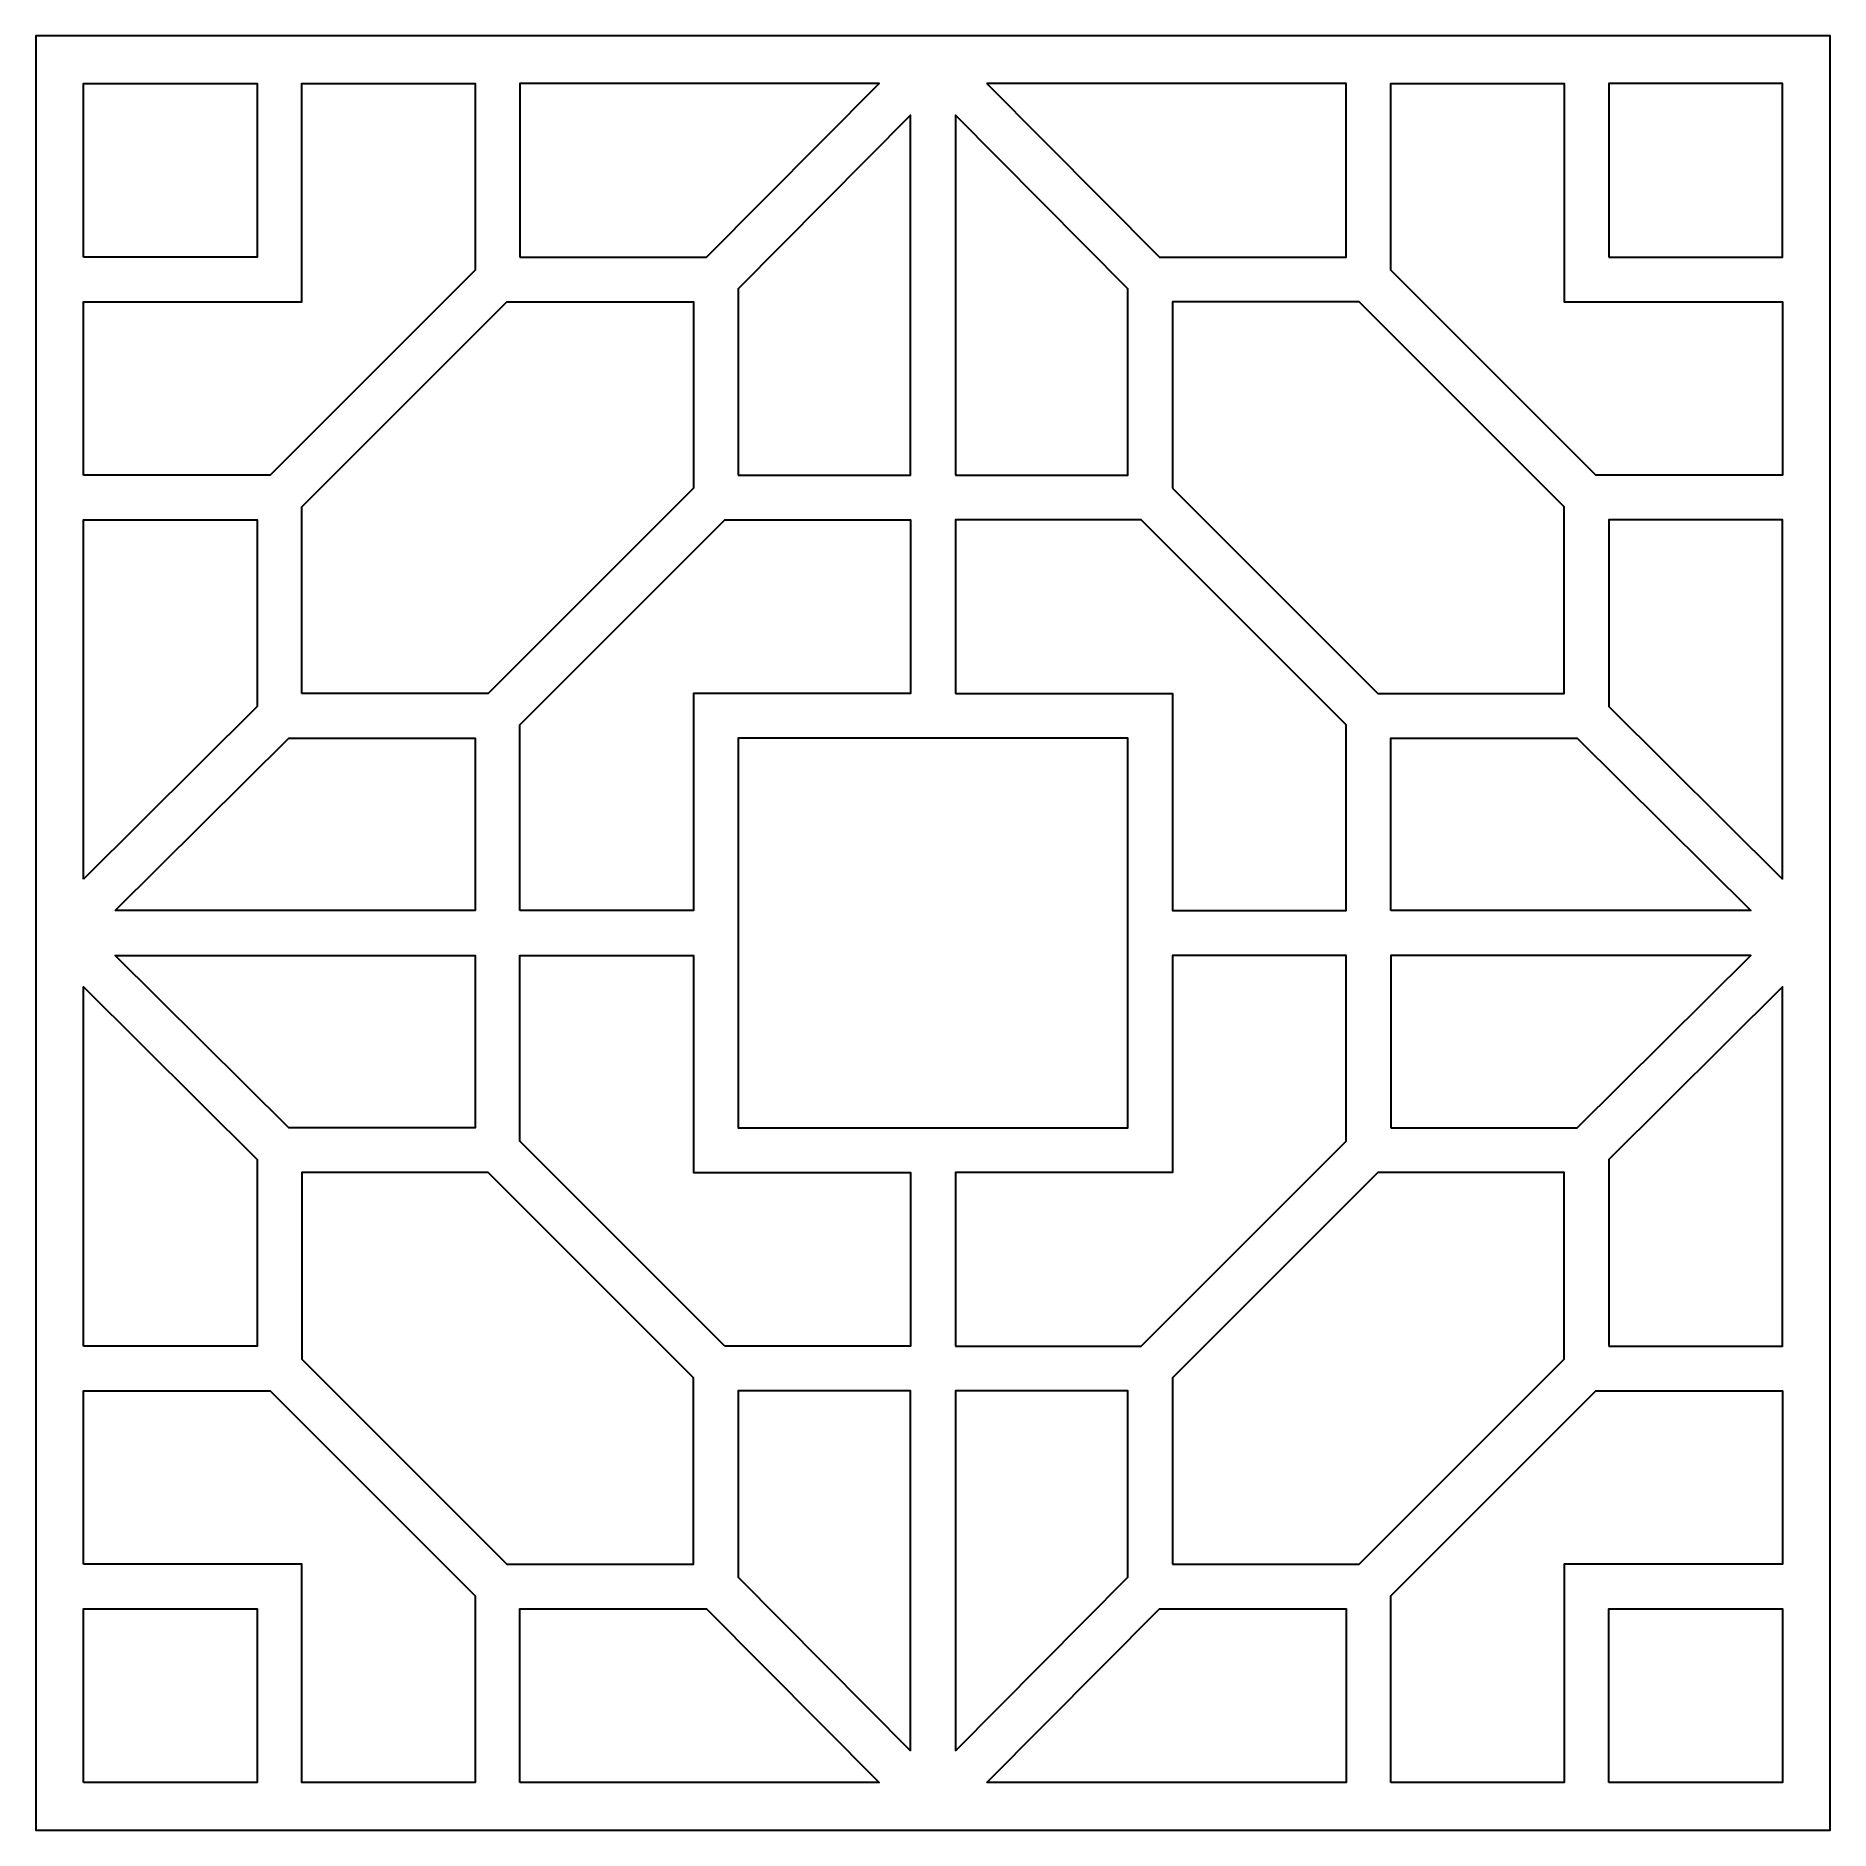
# Model space of a CAD drawing. Header units: centimetres. Extents: x 8.81 to 14.97, y -3.65 to 2.51.
import ezdxf

# ---------------------------------------------------------------- set-up
doc = ezdxf.new("R2010")
doc.units = ezdxf.units.CM
doc.header["$MEASUREMENT"] = 0
doc.layers.add('layer 1', color=7, linetype='Continuous')

msp = doc.modelspace()

# ---------------------------------------------------------------- linework, layer by layer
at = {"layer": 'layer 1', "color": 250, "lineweight": 30}
for points, knots in [([(8.80966, 2.51135), (8.80966, 2.51135), (14.97003, 2.51135), (14.97003, 2.51135), (14.97003, 2.51135), (14.97003, 2.51135), (14.97003, -3.64902), (14.97003, -3.64902), (14.97003, -3.64902), (14.97003, -3.64902), (8.80966, -3.64902), (8.80966, -3.64902), (8.80966, -3.64902), (8.80966, -3.64902), (8.80966, 2.51135), (8.80966, 2.51135), (8.80966, 2.51135), (8.80966, 2.51135), (8.80966, 2.51135), (8.80966, 2.51135)], [0, 0, 0, 0, 0.1666667, 0.1666667, 0.1666667, 0.1666667, 0.3333333, 0.3333333, 0.3333333, 0.3333333, 0.5, 0.5, 0.5, 0.5, 0.6666667, 0.6666667, 0.6666667, 0.6666667, 1, 1, 1, 1]), ([(8.97339, 1.75205), (8.97339, 1.75205), (9.56896, 1.75205), (9.56896, 1.75205), (9.56896, 1.75205), (9.56896, 1.75205), (9.56896, 2.34762), (9.56896, 2.34762), (9.56896, 2.34762), (9.56896, 2.34762), (8.97339, 2.34762), (8.97339, 2.34762), (8.97339, 2.34762), (8.97339, 2.34762), (8.97339, 1.75205), (8.97339, 1.75205), (8.97339, 1.75205), (8.97339, 1.75205), (8.97339, 1.75205), (8.97339, 1.75205)], [0, 0, 0, 0, 0.1666667, 0.1666667, 0.1666667, 0.1666667, 0.3333333, 0.3333333, 0.3333333, 0.3333333, 0.5, 0.5, 0.5, 0.5, 0.6666667, 0.6666667, 0.6666667, 0.6666667, 1, 1, 1, 1]), ([(8.97339, 1.00298), (8.97339, 1.00298), (9.61392, 1.00298), (9.61392, 1.00298), (9.61392, 1.00298), (9.61392, 1.00298), (10.31803, 1.70709), (10.31803, 1.70709), (10.31803, 1.70709), (10.31803, 1.70709), (10.31803, 2.34762), (10.31803, 2.34762), (10.31803, 2.34762), (10.31803, 2.34762), (9.72245, 2.34762), (9.72245, 2.34762), (9.72245, 2.34762), (9.72245, 2.34762), (9.72245, 1.59855), (9.72245, 1.59855), (9.72245, 1.59855), (9.72245, 1.59855), (8.97339, 1.59855), (8.97339, 1.59855), (8.97339, 1.59855), (8.97339, 1.59855), (8.97339, 1.00298), (8.97339, 1.00298), (8.97339, 1.00298), (8.97339, 1.00298), (8.97339, 1.00298), (8.97339, 1.00298)], [0, 0, 0, 0, 0.1111111, 0.1111111, 0.1111111, 0.1111111, 0.2222222, 0.2222222, 0.2222222, 0.2222222, 0.3333333, 0.3333333, 0.3333333, 0.3333333, 0.4444444, 0.4444444, 0.4444444, 0.4444444, 0.5555556, 0.5555556, 0.5555556, 0.5555556, 0.6666667, 0.6666667, 0.6666667, 0.6666667, 0.7777778, 0.7777778, 0.7777778, 0.7777778, 1, 1, 1, 1]), ([(10.47152, 1.75205), (10.47152, 1.75205), (10.47152, 2.34762), (10.47152, 2.34762), (10.47152, 2.34762), (10.47152, 2.34762), (11.70484, 2.34762), (11.70484, 2.34762), (11.70484, 2.34762), (11.70484, 2.34762), (11.11234, 1.75205), (11.11234, 1.75205), (11.11234, 1.75205), (11.11234, 1.75205), (10.47152, 1.75205), (10.47152, 1.75205), (10.47152, 1.75205), (10.47152, 1.75205), (10.47152, 1.75205), (10.47152, 1.75205)], [0, 0, 0, 0, 0.1666667, 0.1666667, 0.1666667, 0.1666667, 0.3333333, 0.3333333, 0.3333333, 0.3333333, 0.5, 0.5, 0.5, 0.5, 0.6666667, 0.6666667, 0.6666667, 0.6666667, 1, 1, 1, 1]), ([(12.07485, 2.34762), (12.07485, 2.34762), (13.30816, 2.34762), (13.30816, 2.34762), (13.30816, 2.34762), (13.30816, 2.34762), (13.30816, 1.75205), (13.30816, 1.75205), (13.30816, 1.75205), (13.30816, 1.75205), (12.66735, 1.75205), (12.66735, 1.75205), (12.66735, 1.75205), (12.66735, 1.75205), (12.07485, 2.34762), (12.07485, 2.34762), (12.07485, 2.34762), (12.07485, 2.34762), (12.07485, 2.34762), (12.07485, 2.34762)], [0, 0, 0, 0, 0.1666667, 0.1666667, 0.1666667, 0.1666667, 0.3333333, 0.3333333, 0.3333333, 0.3333333, 0.5, 0.5, 0.5, 0.5, 0.6666667, 0.6666667, 0.6666667, 0.6666667, 1, 1, 1, 1]), ([(13.46166, 1.70709), (13.46166, 1.70709), (14.16577, 1.00298), (14.16577, 1.00298), (14.16577, 1.00298), (14.16577, 1.00298), (14.8063, 1.00298), (14.8063, 1.00298), (14.8063, 1.00298), (14.8063, 1.00298), (14.8063, 1.59855), (14.8063, 1.59855), (14.8063, 1.59855), (14.8063, 1.59855), (14.05723, 1.59855), (14.05723, 1.59855), (14.05723, 1.59855), (14.05723, 1.59855), (14.05723, 2.34762), (14.05723, 2.34762), (14.05723, 2.34762), (14.05723, 2.34762), (13.46166, 2.34762), (13.46166, 2.34762), (13.46166, 2.34762), (13.46166, 2.34762), (13.46166, 1.70709), (13.46166, 1.70709), (13.46166, 1.70709), (13.46166, 1.70709), (13.46166, 1.70709), (13.46166, 1.70709)], [0, 0, 0, 0, 0.1111111, 0.1111111, 0.1111111, 0.1111111, 0.2222222, 0.2222222, 0.2222222, 0.2222222, 0.3333333, 0.3333333, 0.3333333, 0.3333333, 0.4444444, 0.4444444, 0.4444444, 0.4444444, 0.5555556, 0.5555556, 0.5555556, 0.5555556, 0.6666667, 0.6666667, 0.6666667, 0.6666667, 0.7777778, 0.7777778, 0.7777778, 0.7777778, 1, 1, 1, 1]), ([(14.21072, 1.75205), (14.21072, 1.75205), (14.21072, 2.34762), (14.21072, 2.34762), (14.21072, 2.34762), (14.21072, 2.34762), (14.8063, 2.34762), (14.8063, 2.34762), (14.8063, 2.34762), (14.8063, 2.34762), (14.8063, 1.75205), (14.8063, 1.75205), (14.8063, 1.75205), (14.8063, 1.75205), (14.21072, 1.75205), (14.21072, 1.75205), (14.21072, 1.75205), (14.21072, 1.75205), (14.21072, 1.75205), (14.21072, 1.75205)], [0, 0, 0, 0, 0.1666667, 0.1666667, 0.1666667, 0.1666667, 0.3333333, 0.3333333, 0.3333333, 0.3333333, 0.5, 0.5, 0.5, 0.5, 0.6666667, 0.6666667, 0.6666667, 0.6666667, 1, 1, 1, 1]), ([(11.22059, 1.00298), (11.22059, 1.00298), (11.22059, 1.64323), (11.22059, 1.64323), (11.22059, 1.64323), (11.22059, 1.64323), (11.81309, 2.2388), (11.81309, 2.2388), (11.81309, 2.2388), (11.81309, 2.2388), (11.81309, 1.00298), (11.81309, 1.00298), (11.81309, 1.00298), (11.81309, 1.00298), (11.22059, 1.00298), (11.22059, 1.00298), (11.22059, 1.00298), (11.22059, 1.00298), (11.22059, 1.00298), (11.22059, 1.00298)], [0, 0, 0, 0, 0.1666667, 0.1666667, 0.1666667, 0.1666667, 0.3333333, 0.3333333, 0.3333333, 0.3333333, 0.5, 0.5, 0.5, 0.5, 0.6666667, 0.6666667, 0.6666667, 0.6666667, 1, 1, 1, 1]), ([(11.96659, 1.00298), (11.96659, 1.00298), (11.96659, 2.2388), (11.96659, 2.2388), (11.96659, 2.2388), (11.96659, 2.2388), (12.55909, 1.64323), (12.55909, 1.64323), (12.55909, 1.64323), (12.55909, 1.64323), (12.55909, 1.00298), (12.55909, 1.00298), (12.55909, 1.00298), (12.55909, 1.00298), (11.96659, 1.00298), (11.96659, 1.00298), (11.96659, 1.00298), (11.96659, 1.00298), (11.96659, 1.00298), (11.96659, 1.00298)], [0, 0, 0, 0, 0.1666667, 0.1666667, 0.1666667, 0.1666667, 0.3333333, 0.3333333, 0.3333333, 0.3333333, 0.5, 0.5, 0.5, 0.5, 0.6666667, 0.6666667, 0.6666667, 0.6666667, 1, 1, 1, 1]), ([(9.72245, 0.25391), (9.72245, 0.25391), (10.36299, 0.25391), (10.36299, 0.25391), (10.36299, 0.25391), (10.36299, 0.25391), (11.06709, 0.95802), (11.06709, 0.95802), (11.06709, 0.95802), (11.06709, 0.95802), (11.06709, 1.59855), (11.06709, 1.59855), (11.06709, 1.59855), (11.06709, 1.59855), (10.42657, 1.59855), (10.42657, 1.59855), (10.42657, 1.59855), (10.42657, 1.59855), (9.72245, 0.89444), (9.72245, 0.89444), (9.72245, 0.89444), (9.72245, 0.89444), (9.72245, 0.25391), (9.72245, 0.25391), (9.72245, 0.25391), (9.72245, 0.25391), (9.72245, 0.25391), (9.72245, 0.25391)], [0, 0, 0, 0, 0.125, 0.125, 0.125, 0.125, 0.25, 0.25, 0.25, 0.25, 0.375, 0.375, 0.375, 0.375, 0.5, 0.5, 0.5, 0.5, 0.625, 0.625, 0.625, 0.625, 0.75, 0.75, 0.75, 0.75, 1, 1, 1, 1]), ([(12.71259, 0.95802), (12.71259, 0.95802), (12.71259, 1.59855), (12.71259, 1.59855), (12.71259, 1.59855), (12.71259, 1.59855), (13.35312, 1.59855), (13.35312, 1.59855), (13.35312, 1.59855), (13.35312, 1.59855), (14.05723, 0.89444), (14.05723, 0.89444), (14.05723, 0.89444), (14.05723, 0.89444), (14.05723, 0.25391), (14.05723, 0.25391), (14.05723, 0.25391), (14.05723, 0.25391), (13.4167, 0.25391), (13.4167, 0.25391), (13.4167, 0.25391), (13.4167, 0.25391), (12.71259, 0.95802), (12.71259, 0.95802), (12.71259, 0.95802), (12.71259, 0.95802), (12.71259, 0.95802), (12.71259, 0.95802)], [0, 0, 0, 0, 0.125, 0.125, 0.125, 0.125, 0.25, 0.25, 0.25, 0.25, 0.375, 0.375, 0.375, 0.375, 0.5, 0.5, 0.5, 0.5, 0.625, 0.625, 0.625, 0.625, 0.75, 0.75, 0.75, 0.75, 1, 1, 1, 1]), ([(8.97339, -0.38383), (8.97339, -0.38383), (9.56896, 0.20867), (9.56896, 0.20867), (9.56896, 0.20867), (9.56896, 0.20867), (9.56896, 0.84948), (9.56896, 0.84948), (9.56896, 0.84948), (9.56896, 0.84948), (8.97339, 0.84948), (8.97339, 0.84948), (8.97339, 0.84948), (8.97339, 0.84948), (8.97339, -0.38383), (8.97339, -0.38383), (8.97339, -0.38383), (8.97339, -0.38383), (8.97339, -0.38383), (8.97339, -0.38383)], [0, 0, 0, 0, 0.1666667, 0.1666667, 0.1666667, 0.1666667, 0.3333333, 0.3333333, 0.3333333, 0.3333333, 0.5, 0.5, 0.5, 0.5, 0.6666667, 0.6666667, 0.6666667, 0.6666667, 1, 1, 1, 1]), ([(10.47152, -0.49209), (10.47152, -0.49209), (11.06709, -0.49209), (11.06709, -0.49209), (11.06709, -0.49209), (11.06709, -0.49209), (11.06709, 0.25391), (11.06709, 0.25391), (11.06709, 0.25391), (11.06709, 0.25391), (11.81309, 0.25391), (11.81309, 0.25391), (11.81309, 0.25391), (11.81309, 0.25391), (11.81309, 0.84948), (11.81309, 0.84948), (11.81309, 0.84948), (11.81309, 0.84948), (11.17563, 0.84948), (11.17563, 0.84948), (11.17563, 0.84948), (11.17563, 0.84948), (10.47152, 0.14537), (10.47152, 0.14537), (10.47152, 0.14537), (10.47152, 0.14537), (10.47152, -0.49209), (10.47152, -0.49209), (10.47152, -0.49209), (10.47152, -0.49209), (10.47152, -0.49209), (10.47152, -0.49209)], [0, 0, 0, 0, 0.1111111, 0.1111111, 0.1111111, 0.1111111, 0.2222222, 0.2222222, 0.2222222, 0.2222222, 0.3333333, 0.3333333, 0.3333333, 0.3333333, 0.4444444, 0.4444444, 0.4444444, 0.4444444, 0.5555556, 0.5555556, 0.5555556, 0.5555556, 0.6666667, 0.6666667, 0.6666667, 0.6666667, 0.7777778, 0.7777778, 0.7777778, 0.7777778, 1, 1, 1, 1]), ([(11.96659, 0.25391), (11.96659, 0.25391), (11.96659, 0.84948), (11.96659, 0.84948), (11.96659, 0.84948), (11.96659, 0.84948), (12.60405, 0.84948), (12.60405, 0.84948), (12.60405, 0.84948), (12.60405, 0.84948), (13.30816, 0.14537), (13.30816, 0.14537), (13.30816, 0.14537), (13.30816, 0.14537), (13.30816, -0.49209), (13.30816, -0.49209), (13.30816, -0.49209), (13.30816, -0.49209), (12.71259, -0.49209), (12.71259, -0.49209), (12.71259, -0.49209), (12.71259, -0.49209), (12.71259, 0.25391), (12.71259, 0.25391), (12.71259, 0.25391), (12.71259, 0.25391), (11.96659, 0.25391), (11.96659, 0.25391), (11.96659, 0.25391), (11.96659, 0.25391), (11.96659, 0.25391), (11.96659, 0.25391)], [0, 0, 0, 0, 0.1111111, 0.1111111, 0.1111111, 0.1111111, 0.2222222, 0.2222222, 0.2222222, 0.2222222, 0.3333333, 0.3333333, 0.3333333, 0.3333333, 0.4444444, 0.4444444, 0.4444444, 0.4444444, 0.5555556, 0.5555556, 0.5555556, 0.5555556, 0.6666667, 0.6666667, 0.6666667, 0.6666667, 0.7777778, 0.7777778, 0.7777778, 0.7777778, 1, 1, 1, 1]), ([(14.8063, -0.38383), (14.8063, -0.38383), (14.21072, 0.20867), (14.21072, 0.20867), (14.21072, 0.20867), (14.21072, 0.20867), (14.21072, 0.84948), (14.21072, 0.84948), (14.21072, 0.84948), (14.21072, 0.84948), (14.8063, 0.84948), (14.8063, 0.84948), (14.8063, 0.84948), (14.8063, 0.84948), (14.8063, -0.38383), (14.8063, -0.38383), (14.8063, -0.38383), (14.8063, -0.38383), (14.8063, -0.38383), (14.8063, -0.38383)], [0, 0, 0, 0, 0.1666667, 0.1666667, 0.1666667, 0.1666667, 0.3333333, 0.3333333, 0.3333333, 0.3333333, 0.5, 0.5, 0.5, 0.5, 0.6666667, 0.6666667, 0.6666667, 0.6666667, 1, 1, 1, 1]), ([(9.08221, -0.49209), (9.08221, -0.49209), (10.31803, -0.49209), (10.31803, -0.49209), (10.31803, -0.49209), (10.31803, -0.49209), (10.31803, 0.10041), (10.31803, 0.10041), (10.31803, 0.10041), (10.31803, 0.10041), (9.67778, 0.10041), (9.67778, 0.10041), (9.67778, 0.10041), (9.67778, 0.10041), (9.08221, -0.49209), (9.08221, -0.49209), (9.08221, -0.49209), (9.08221, -0.49209), (9.08221, -0.49209), (9.08221, -0.49209)], [0, 0, 0, 0, 0.1666667, 0.1666667, 0.1666667, 0.1666667, 0.3333333, 0.3333333, 0.3333333, 0.3333333, 0.5, 0.5, 0.5, 0.5, 0.6666667, 0.6666667, 0.6666667, 0.6666667, 1, 1, 1, 1]), ([(11.22059, 0.10041), (11.22059, 0.10041), (12.55909, 0.10041), (12.55909, 0.10041), (12.55909, 0.10041), (12.55909, 0.10041), (12.55909, -1.23809), (12.55909, -1.23809), (12.55909, -1.23809), (12.55909, -1.23809), (11.22059, -1.23809), (11.22059, -1.23809), (11.22059, -1.23809), (11.22059, -1.23809), (11.22059, 0.10041), (11.22059, 0.10041), (11.22059, 0.10041), (11.22059, 0.10041), (11.22059, 0.10041), (11.22059, 0.10041)], [0, 0, 0, 0, 0.1666667, 0.1666667, 0.1666667, 0.1666667, 0.3333333, 0.3333333, 0.3333333, 0.3333333, 0.5, 0.5, 0.5, 0.5, 0.6666667, 0.6666667, 0.6666667, 0.6666667, 1, 1, 1, 1]), ([(13.46166, -0.49209), (13.46166, -0.49209), (14.69748, -0.49209), (14.69748, -0.49209), (14.69748, -0.49209), (14.69748, -0.49209), (14.1019, 0.10041), (14.1019, 0.10041), (14.1019, 0.10041), (14.1019, 0.10041), (13.46166, 0.10041), (13.46166, 0.10041), (13.46166, 0.10041), (13.46166, 0.10041), (13.46166, -0.49209), (13.46166, -0.49209), (13.46166, -0.49209), (13.46166, -0.49209), (13.46166, -0.49209), (13.46166, -0.49209)], [0, 0, 0, 0, 0.1666667, 0.1666667, 0.1666667, 0.1666667, 0.3333333, 0.3333333, 0.3333333, 0.3333333, 0.5, 0.5, 0.5, 0.5, 0.6666667, 0.6666667, 0.6666667, 0.6666667, 1, 1, 1, 1]), ([(9.08221, -0.64559), (9.08221, -0.64559), (9.67778, -1.23809), (9.67778, -1.23809), (9.67778, -1.23809), (9.67778, -1.23809), (10.31803, -1.23809), (10.31803, -1.23809), (10.31803, -1.23809), (10.31803, -1.23809), (10.31803, -0.64559), (10.31803, -0.64559), (10.31803, -0.64559), (10.31803, -0.64559), (9.08221, -0.64559), (9.08221, -0.64559), (9.08221, -0.64559), (9.08221, -0.64559), (9.08221, -0.64559), (9.08221, -0.64559)], [0, 0, 0, 0, 0.1666667, 0.1666667, 0.1666667, 0.1666667, 0.3333333, 0.3333333, 0.3333333, 0.3333333, 0.5, 0.5, 0.5, 0.5, 0.6666667, 0.6666667, 0.6666667, 0.6666667, 1, 1, 1, 1]), ([(11.17563, -1.98716), (11.17563, -1.98716), (11.81309, -1.98716), (11.81309, -1.98716), (11.81309, -1.98716), (11.81309, -1.98716), (11.81309, -1.39158), (11.81309, -1.39158), (11.81309, -1.39158), (11.81309, -1.39158), (11.06709, -1.39158), (11.06709, -1.39158), (11.06709, -1.39158), (11.06709, -1.39158), (11.06709, -0.64559), (11.06709, -0.64559), (11.06709, -0.64559), (11.06709, -0.64559), (10.47152, -0.64559), (10.47152, -0.64559), (10.47152, -0.64559), (10.47152, -0.64559), (10.47152, -1.28304), (10.47152, -1.28304), (10.47152, -1.28304), (10.47152, -1.28304), (11.17563, -1.98716), (11.17563, -1.98716), (11.17563, -1.98716), (11.17563, -1.98716), (11.17563, -1.98716), (11.17563, -1.98716)], [0, 0, 0, 0, 0.1111111, 0.1111111, 0.1111111, 0.1111111, 0.2222222, 0.2222222, 0.2222222, 0.2222222, 0.3333333, 0.3333333, 0.3333333, 0.3333333, 0.4444444, 0.4444444, 0.4444444, 0.4444444, 0.5555556, 0.5555556, 0.5555556, 0.5555556, 0.6666667, 0.6666667, 0.6666667, 0.6666667, 0.7777778, 0.7777778, 0.7777778, 0.7777778, 1, 1, 1, 1]), ([(11.96659, -1.98716), (11.96659, -1.98716), (11.96659, -1.39158), (11.96659, -1.39158), (11.96659, -1.39158), (11.96659, -1.39158), (12.71259, -1.39158), (12.71259, -1.39158), (12.71259, -1.39158), (12.71259, -1.39158), (12.71259, -0.64559), (12.71259, -0.64559), (12.71259, -0.64559), (12.71259, -0.64559), (13.30816, -0.64559), (13.30816, -0.64559), (13.30816, -0.64559), (13.30816, -0.64559), (13.30816, -1.28304), (13.30816, -1.28304), (13.30816, -1.28304), (13.30816, -1.28304), (12.60405, -1.98716), (12.60405, -1.98716), (12.60405, -1.98716), (12.60405, -1.98716), (11.96659, -1.98716), (11.96659, -1.98716), (11.96659, -1.98716), (11.96659, -1.98716), (11.96659, -1.98716), (11.96659, -1.98716)], [0, 0, 0, 0, 0.1111111, 0.1111111, 0.1111111, 0.1111111, 0.2222222, 0.2222222, 0.2222222, 0.2222222, 0.3333333, 0.3333333, 0.3333333, 0.3333333, 0.4444444, 0.4444444, 0.4444444, 0.4444444, 0.5555556, 0.5555556, 0.5555556, 0.5555556, 0.6666667, 0.6666667, 0.6666667, 0.6666667, 0.7777778, 0.7777778, 0.7777778, 0.7777778, 1, 1, 1, 1]), ([(13.46166, -1.23809), (13.46166, -1.23809), (13.46166, -0.64559), (13.46166, -0.64559), (13.46166, -0.64559), (13.46166, -0.64559), (14.69748, -0.64559), (14.69748, -0.64559), (14.69748, -0.64559), (14.69748, -0.64559), (14.1019, -1.23809), (14.1019, -1.23809), (14.1019, -1.23809), (14.1019, -1.23809), (13.46166, -1.23809), (13.46166, -1.23809), (13.46166, -1.23809), (13.46166, -1.23809), (13.46166, -1.23809), (13.46166, -1.23809)], [0, 0, 0, 0, 0.1666667, 0.1666667, 0.1666667, 0.1666667, 0.3333333, 0.3333333, 0.3333333, 0.3333333, 0.5, 0.5, 0.5, 0.5, 0.6666667, 0.6666667, 0.6666667, 0.6666667, 1, 1, 1, 1]), ([(8.97339, -1.98716), (8.97339, -1.98716), (9.56896, -1.98716), (9.56896, -1.98716), (9.56896, -1.98716), (9.56896, -1.98716), (9.56896, -1.34635), (9.56896, -1.34635), (9.56896, -1.34635), (9.56896, -1.34635), (8.97339, -0.75385), (8.97339, -0.75385), (8.97339, -0.75385), (8.97339, -0.75385), (8.97339, -1.98716), (8.97339, -1.98716), (8.97339, -1.98716), (8.97339, -1.98716), (8.97339, -1.98716), (8.97339, -1.98716)], [0, 0, 0, 0, 0.1666667, 0.1666667, 0.1666667, 0.1666667, 0.3333333, 0.3333333, 0.3333333, 0.3333333, 0.5, 0.5, 0.5, 0.5, 0.6666667, 0.6666667, 0.6666667, 0.6666667, 1, 1, 1, 1]), ([(14.21072, -1.98716), (14.21072, -1.98716), (14.21072, -1.34635), (14.21072, -1.34635), (14.21072, -1.34635), (14.21072, -1.34635), (14.8063, -0.75385), (14.8063, -0.75385), (14.8063, -0.75385), (14.8063, -0.75385), (14.8063, -1.98716), (14.8063, -1.98716), (14.8063, -1.98716), (14.8063, -1.98716), (14.21072, -1.98716), (14.21072, -1.98716), (14.21072, -1.98716), (14.21072, -1.98716), (14.21072, -1.98716), (14.21072, -1.98716)], [0, 0, 0, 0, 0.1666667, 0.1666667, 0.1666667, 0.1666667, 0.3333333, 0.3333333, 0.3333333, 0.3333333, 0.5, 0.5, 0.5, 0.5, 0.6666667, 0.6666667, 0.6666667, 0.6666667, 1, 1, 1, 1]), ([(10.42657, -2.73622), (10.42657, -2.73622), (9.72245, -2.03211), (9.72245, -2.03211), (9.72245, -2.03211), (9.72245, -2.03211), (9.72245, -1.39158), (9.72245, -1.39158), (9.72245, -1.39158), (9.72245, -1.39158), (10.36299, -1.39158), (10.36299, -1.39158), (10.36299, -1.39158), (10.36299, -1.39158), (11.06709, -2.0957), (11.06709, -2.0957), (11.06709, -2.0957), (11.06709, -2.0957), (11.06709, -2.73622), (11.06709, -2.73622), (11.06709, -2.73622), (11.06709, -2.73622), (10.42657, -2.73622), (10.42657, -2.73622), (10.42657, -2.73622), (10.42657, -2.73622), (10.42657, -2.73622), (10.42657, -2.73622)], [0, 0, 0, 0, 0.125, 0.125, 0.125, 0.125, 0.25, 0.25, 0.25, 0.25, 0.375, 0.375, 0.375, 0.375, 0.5, 0.5, 0.5, 0.5, 0.625, 0.625, 0.625, 0.625, 0.75, 0.75, 0.75, 0.75, 1, 1, 1, 1]), ([(12.71259, -2.73622), (12.71259, -2.73622), (12.71259, -2.0957), (12.71259, -2.0957), (12.71259, -2.0957), (12.71259, -2.0957), (13.4167, -1.39158), (13.4167, -1.39158), (13.4167, -1.39158), (13.4167, -1.39158), (14.05723, -1.39158), (14.05723, -1.39158), (14.05723, -1.39158), (14.05723, -1.39158), (14.05723, -2.03211), (14.05723, -2.03211), (14.05723, -2.03211), (14.05723, -2.03211), (13.35312, -2.73622), (13.35312, -2.73622), (13.35312, -2.73622), (13.35312, -2.73622), (12.71259, -2.73622), (12.71259, -2.73622), (12.71259, -2.73622), (12.71259, -2.73622), (12.71259, -2.73622), (12.71259, -2.73622)], [0, 0, 0, 0, 0.125, 0.125, 0.125, 0.125, 0.25, 0.25, 0.25, 0.25, 0.375, 0.375, 0.375, 0.375, 0.5, 0.5, 0.5, 0.5, 0.625, 0.625, 0.625, 0.625, 0.75, 0.75, 0.75, 0.75, 1, 1, 1, 1]), ([(8.97339, -2.73622), (8.97339, -2.73622), (9.72245, -2.73622), (9.72245, -2.73622), (9.72245, -2.73622), (9.72245, -2.73622), (9.72245, -3.48529), (9.72245, -3.48529), (9.72245, -3.48529), (9.72245, -3.48529), (10.31803, -3.48529), (10.31803, -3.48529), (10.31803, -3.48529), (10.31803, -3.48529), (10.31803, -2.84476), (10.31803, -2.84476), (10.31803, -2.84476), (10.31803, -2.84476), (9.61392, -2.14065), (9.61392, -2.14065), (9.61392, -2.14065), (9.61392, -2.14065), (8.97339, -2.14065), (8.97339, -2.14065), (8.97339, -2.14065), (8.97339, -2.14065), (8.97339, -2.73622), (8.97339, -2.73622), (8.97339, -2.73622), (8.97339, -2.73622), (8.97339, -2.73622), (8.97339, -2.73622)], [0, 0, 0, 0, 0.1111111, 0.1111111, 0.1111111, 0.1111111, 0.2222222, 0.2222222, 0.2222222, 0.2222222, 0.3333333, 0.3333333, 0.3333333, 0.3333333, 0.4444444, 0.4444444, 0.4444444, 0.4444444, 0.5555556, 0.5555556, 0.5555556, 0.5555556, 0.6666667, 0.6666667, 0.6666667, 0.6666667, 0.7777778, 0.7777778, 0.7777778, 0.7777778, 1, 1, 1, 1]), ([(11.81309, -3.37647), (11.81309, -3.37647), (11.22059, -2.7809), (11.22059, -2.7809), (11.22059, -2.7809), (11.22059, -2.7809), (11.22059, -2.14065), (11.22059, -2.14065), (11.22059, -2.14065), (11.22059, -2.14065), (11.81309, -2.14065), (11.81309, -2.14065), (11.81309, -2.14065), (11.81309, -2.14065), (11.81309, -3.37647), (11.81309, -3.37647), (11.81309, -3.37647), (11.81309, -3.37647), (11.81309, -3.37647), (11.81309, -3.37647)], [0, 0, 0, 0, 0.1666667, 0.1666667, 0.1666667, 0.1666667, 0.3333333, 0.3333333, 0.3333333, 0.3333333, 0.5, 0.5, 0.5, 0.5, 0.6666667, 0.6666667, 0.6666667, 0.6666667, 1, 1, 1, 1]), ([(11.96659, -3.37647), (11.96659, -3.37647), (11.96659, -2.14065), (11.96659, -2.14065), (11.96659, -2.14065), (11.96659, -2.14065), (12.55909, -2.14065), (12.55909, -2.14065), (12.55909, -2.14065), (12.55909, -2.14065), (12.55909, -2.7809), (12.55909, -2.7809), (12.55909, -2.7809), (12.55909, -2.7809), (11.96659, -3.37647), (11.96659, -3.37647), (11.96659, -3.37647), (11.96659, -3.37647), (11.96659, -3.37647), (11.96659, -3.37647)], [0, 0, 0, 0, 0.1666667, 0.1666667, 0.1666667, 0.1666667, 0.3333333, 0.3333333, 0.3333333, 0.3333333, 0.5, 0.5, 0.5, 0.5, 0.6666667, 0.6666667, 0.6666667, 0.6666667, 1, 1, 1, 1]), ([(13.46166, -3.48529), (13.46166, -3.48529), (14.05723, -3.48529), (14.05723, -3.48529), (14.05723, -3.48529), (14.05723, -3.48529), (14.05723, -2.73622), (14.05723, -2.73622), (14.05723, -2.73622), (14.05723, -2.73622), (14.8063, -2.73622), (14.8063, -2.73622), (14.8063, -2.73622), (14.8063, -2.73622), (14.8063, -2.14065), (14.8063, -2.14065), (14.8063, -2.14065), (14.8063, -2.14065), (14.16577, -2.14065), (14.16577, -2.14065), (14.16577, -2.14065), (14.16577, -2.14065), (13.46166, -2.84476), (13.46166, -2.84476), (13.46166, -2.84476), (13.46166, -2.84476), (13.46166, -3.48529), (13.46166, -3.48529), (13.46166, -3.48529), (13.46166, -3.48529), (13.46166, -3.48529), (13.46166, -3.48529)], [0, 0, 0, 0, 0.1111111, 0.1111111, 0.1111111, 0.1111111, 0.2222222, 0.2222222, 0.2222222, 0.2222222, 0.3333333, 0.3333333, 0.3333333, 0.3333333, 0.4444444, 0.4444444, 0.4444444, 0.4444444, 0.5555556, 0.5555556, 0.5555556, 0.5555556, 0.6666667, 0.6666667, 0.6666667, 0.6666667, 0.7777778, 0.7777778, 0.7777778, 0.7777778, 1, 1, 1, 1]), ([(8.97339, -3.48529), (8.97339, -3.48529), (9.56896, -3.48529), (9.56896, -3.48529), (9.56896, -3.48529), (9.56896, -3.48529), (9.56896, -2.88972), (9.56896, -2.88972), (9.56896, -2.88972), (9.56896, -2.88972), (8.97339, -2.88972), (8.97339, -2.88972), (8.97339, -2.88972), (8.97339, -2.88972), (8.97339, -3.48529), (8.97339, -3.48529), (8.97339, -3.48529), (8.97339, -3.48529), (8.97339, -3.48529), (8.97339, -3.48529)], [0, 0, 0, 0, 0.1666667, 0.1666667, 0.1666667, 0.1666667, 0.3333333, 0.3333333, 0.3333333, 0.3333333, 0.5, 0.5, 0.5, 0.5, 0.6666667, 0.6666667, 0.6666667, 0.6666667, 1, 1, 1, 1]), ([(10.47152, -3.48529), (10.47152, -3.48529), (11.70484, -3.48529), (11.70484, -3.48529), (11.70484, -3.48529), (11.70484, -3.48529), (11.11234, -2.88972), (11.11234, -2.88972), (11.11234, -2.88972), (11.11234, -2.88972), (10.47152, -2.88972), (10.47152, -2.88972), (10.47152, -2.88972), (10.47152, -2.88972), (10.47152, -3.48529), (10.47152, -3.48529), (10.47152, -3.48529), (10.47152, -3.48529), (10.47152, -3.48529), (10.47152, -3.48529)], [0, 0, 0, 0, 0.1666667, 0.1666667, 0.1666667, 0.1666667, 0.3333333, 0.3333333, 0.3333333, 0.3333333, 0.5, 0.5, 0.5, 0.5, 0.6666667, 0.6666667, 0.6666667, 0.6666667, 1, 1, 1, 1]), ([(12.07485, -3.48529), (12.07485, -3.48529), (13.30816, -3.48529), (13.30816, -3.48529), (13.30816, -3.48529), (13.30816, -3.48529), (13.30816, -2.88972), (13.30816, -2.88972), (13.30816, -2.88972), (13.30816, -2.88972), (12.66735, -2.88972), (12.66735, -2.88972), (12.66735, -2.88972), (12.66735, -2.88972), (12.07485, -3.48529), (12.07485, -3.48529), (12.07485, -3.48529), (12.07485, -3.48529), (12.07485, -3.48529), (12.07485, -3.48529)], [0, 0, 0, 0, 0.1666667, 0.1666667, 0.1666667, 0.1666667, 0.3333333, 0.3333333, 0.3333333, 0.3333333, 0.5, 0.5, 0.5, 0.5, 0.6666667, 0.6666667, 0.6666667, 0.6666667, 1, 1, 1, 1]), ([(14.21072, -3.48529), (14.21072, -3.48529), (14.8063, -3.48529), (14.8063, -3.48529), (14.8063, -3.48529), (14.8063, -3.48529), (14.8063, -2.88972), (14.8063, -2.88972), (14.8063, -2.88972), (14.8063, -2.88972), (14.21072, -2.88972), (14.21072, -2.88972), (14.21072, -2.88972), (14.21072, -2.88972), (14.21072, -3.48529), (14.21072, -3.48529), (14.21072, -3.48529), (14.21072, -3.48529), (14.21072, -3.48529), (14.21072, -3.48529)], [0, 0, 0, 0, 0.1666667, 0.1666667, 0.1666667, 0.1666667, 0.3333333, 0.3333333, 0.3333333, 0.3333333, 0.5, 0.5, 0.5, 0.5, 0.6666667, 0.6666667, 0.6666667, 0.6666667, 1, 1, 1, 1])]:
    msp.add_open_spline(points, degree=3, knots=knots, dxfattribs=at)

doc.saveas('drawing.dxf')
